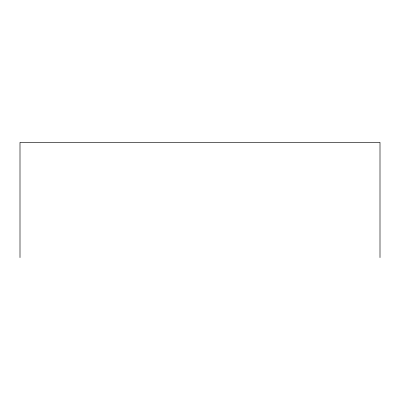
<?xml version="1.0" encoding="UTF-8"?>
<svg xmlns="http://www.w3.org/2000/svg" width="400" height="400" viewBox="0 0 400 400"><rect width="100%" height="100%" fill="white"/><g stroke="black" fill="none" stroke-linecap="round" stroke-linejoin="round"><path stroke-width="0.6" d="M380 257.63L380 142.37L20 142.37L20 257.63"/></g></svg>
